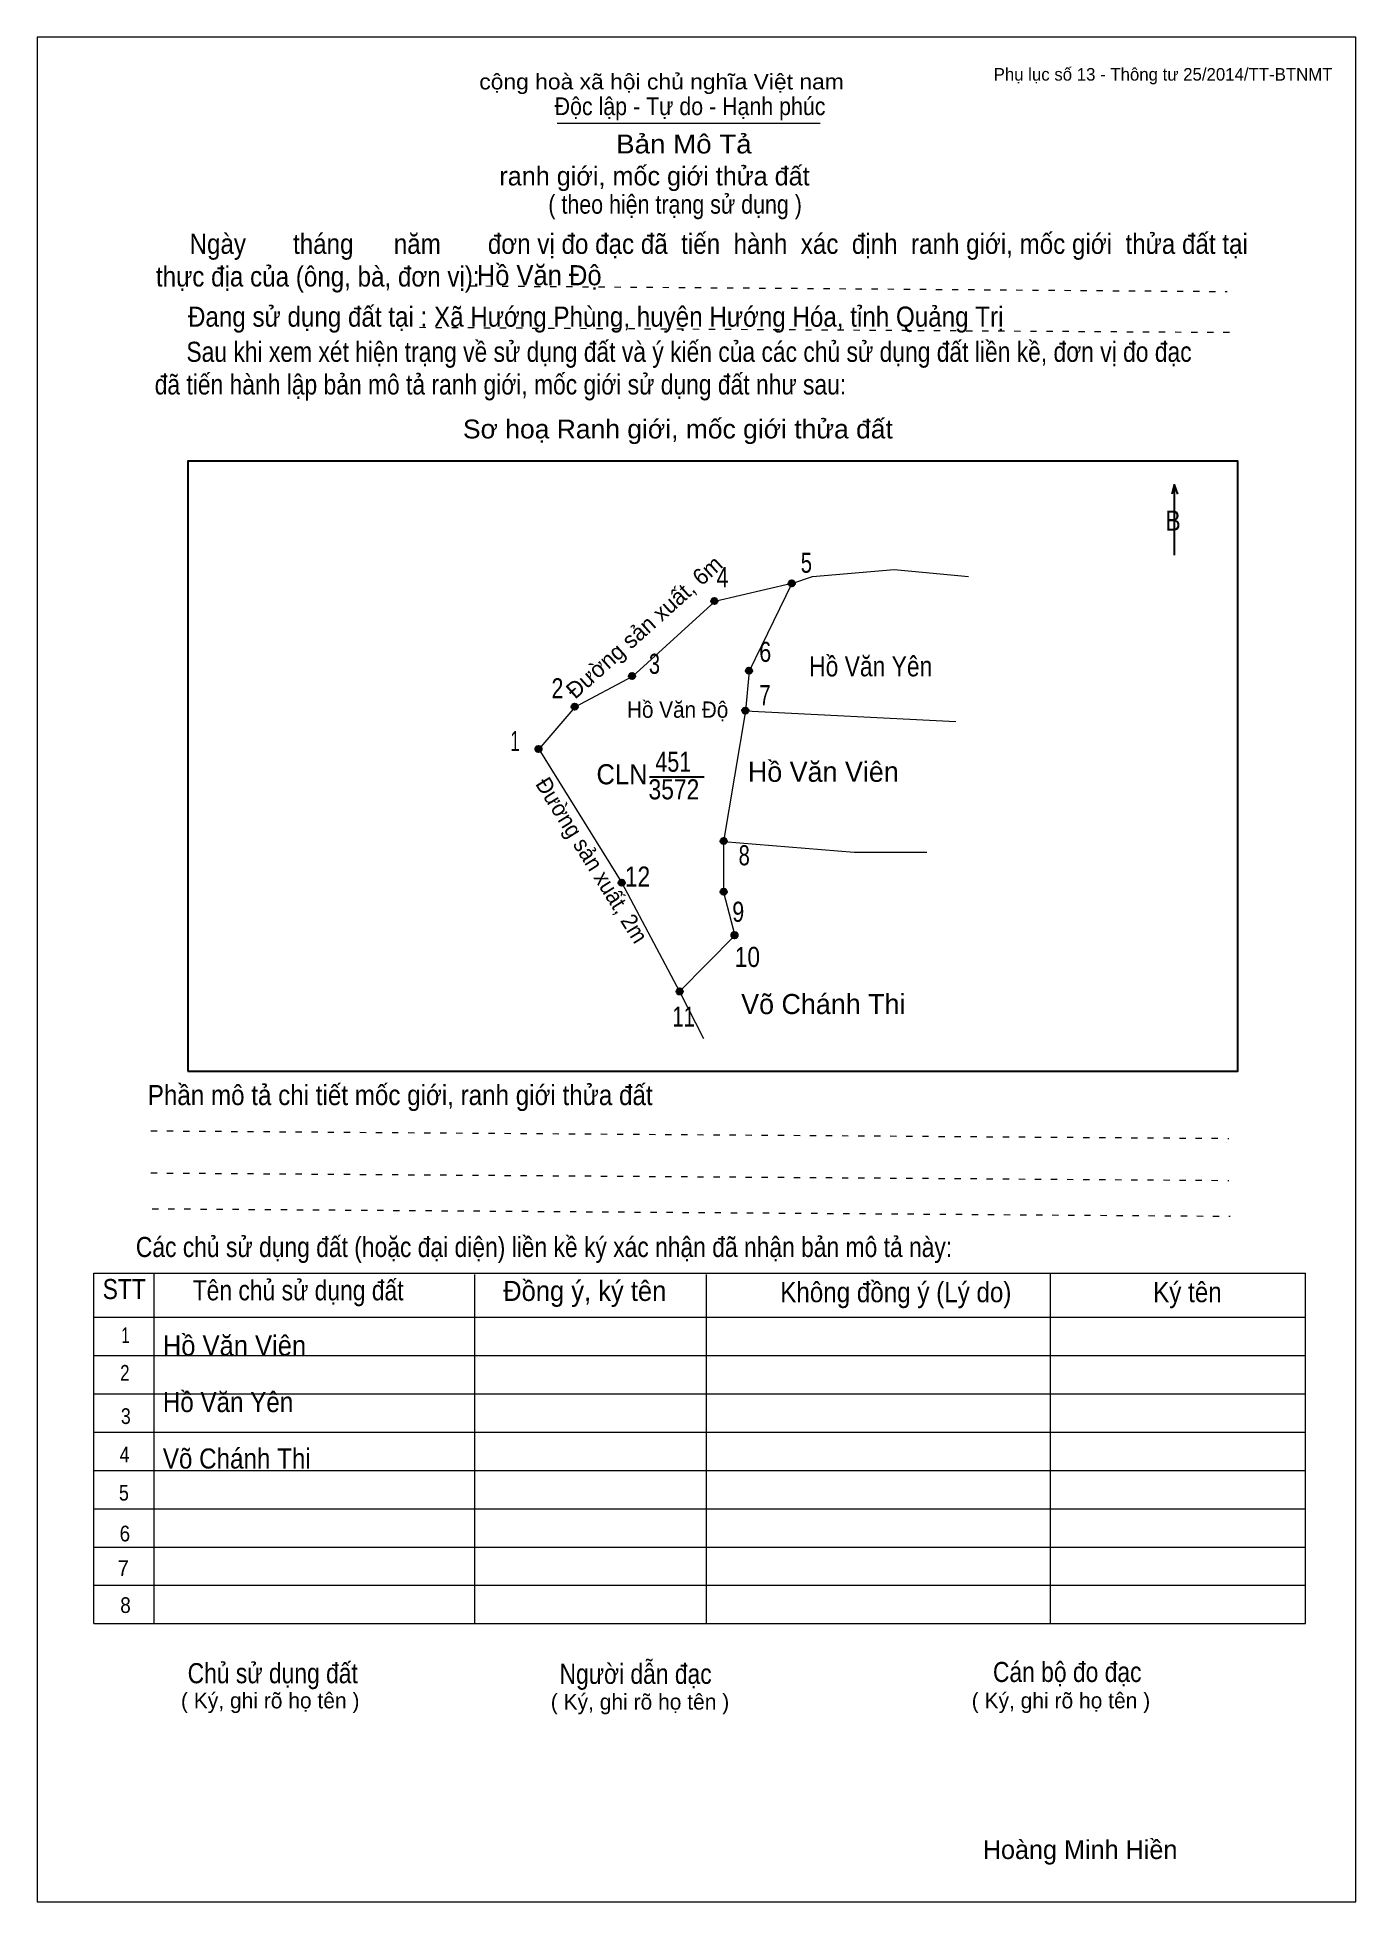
# Model space of a CAD drawing. Header units: centimetres. Extents: x 0 to 21, y 0 to 29.7.
import ezdxf
from ezdxf.enums import TextEntityAlignment as Align

# ---------------------------------------------------------------- set-up
doc = ezdxf.new("R2010")
doc.units = ezdxf.units.CM
doc.header["$LTSCALE"] = 0.13
doc.linetypes.add('DOTTED', pattern=[1.5, 0.3, -1.2])
for name, color, linetype, lineweight in [('1', 7, 'Continuous', 13), ('32', 7, 'Continuous', 25), ('33', 7, 'Continuous', 25), ('61', 7, 'Continuous', 13), ('62', 7, 'Continuous', 13)]:
    doc.layers.add(name, color=color, linetype=linetype, lineweight=lineweight)
for name, color, linetype in [('34', 7, 'Continuous'), ('45', 7, 'Continuous'), ('63', 7, 'Continuous')]:
    doc.layers.add(name, color=color, linetype=linetype)

msp = doc.modelspace()

# ---------------------------------------------------------------- hatches: boundary and pattern name
at = {"layer": '32'}
for points in [[(12.0674, 21, 1), (11.9674, 21, 1)], [(10.8342, 20.7195, 1), (10.7342, 20.7195, 1)], [(11.3859, 19.6087, 1), (11.2859, 19.6087, 1)], [(9.5243, 19.5239, 1), (9.4243, 19.5239, 1)], [(8.6091, 19.0357, 1), (8.5091, 19.0357, 1)], [(11.3282, 18.9739, 1), (11.2282, 18.9739, 1)], [(8.0332, 18.3617, 1), (7.9332, 18.3617, 1)], [(10.982, 16.8965, 1), (10.882, 16.8965, 1)], [(9.3587, 16.2329, 1), (9.2587, 16.2329, 1)], [(10.982, 16.0886, 1), (10.882, 16.0886, 1)], [(11.1551, 15.3962, 1), (11.0551, 15.3962, 1)], [(10.2826, 14.5, 1), (10.1826, 14.5, 1)]]:
    msp.add_hatch(color=256, dxfattribs=at).paths.add_polyline_path(points)

# ---------------------------------------------------------------- linework, layer by layer
at = {"layer": '1'}
msp.add_lwpolyline([(21, 0), (21, 29.7), (0, 29.7), (0, 0)], close=True, dxfattribs=at)
at = {"layer": '32'}
for centre in [(12.0174, 21), (10.7842, 20.7195), (11.3359, 19.6087), (9.4743, 19.5239), (8.5591, 19.0357), (11.2782, 18.9739), (7.9832, 18.3617), (10.932, 16.8965), (9.3087, 16.2329), (10.932, 16.0886), (11.1051, 15.3962), (10.2326, 14.5)]:
    msp.add_circle(centre, 0.05, dxfattribs=at)
at = {"layer": '33'}
msp.add_line((9.75, 17.92), (10.62, 17.92), dxfattribs=at)
at = {"layer": '61'}
for q in [(10.93, 16.89), (14.63, 18.8)]:
    msp.add_line((11.28, 18.97), q, dxfattribs=at)
for points in [[(12.02, 21), (12.35, 21.11), (13.65, 21.22), (14.83, 21.11)], [(12.02, 21), (10.79, 20.71), (9.48, 19.52), (8.56, 19.03), (7.99, 18.36), (9.31, 16.23), (10.23, 14.5)], [(12.02, 21), (11.34, 19.6), (11.28, 18.97)], [(10.93, 16.89), (10.93, 16.08), (11.11, 15.39), (10.23, 14.5), (10.61, 13.75)], [(10.93, 16.89), (13.01, 16.72), (14.17, 16.72)]]:
    msp.add_lwpolyline(points, dxfattribs=at)
at = {"layer": '62'}
for p, q in [((8.28, 28.33), (12.47, 28.33)), ((0.9, 10.01), (20.2, 10.01)), ((0.9, 4.43), (0.9, 10.01)), ((1.86, 4.43), (1.86, 10.01)), ((6.97, 4.43), (6.97, 9.99)), ((10.66, 4.43), (10.66, 9.99)), ((16.14, 4.43), (16.14, 10.01)), ((20.2, 4.43), (20.2, 10.01)), ((0.9, 9.31), (20.2, 9.31)), ((0.9, 8.7), (20.2, 8.7)), ((0.9, 8.09), (20.2, 8.09)), ((0.9, 7.48), (20.2, 7.48)), ((0.9, 6.87), (20.2, 6.87)), ((0.9, 6.26), (20.2, 6.26)), ((0.9, 5.65), (20.2, 5.65)), ((0.9, 5.04), (20.2, 5.04)), ((0.9, 4.43), (20.2, 4.43))]:
    msp.add_line(p, q, dxfattribs=at)
at = {"layer": '62', "linetype": 'DOTTED'}
for p, q in [((6.89, 25.74), (18.95, 25.65)), ((6.09, 25.08), (19.04, 25)), ((1.81, 12.28), (18.98, 12.16)), ((1.81, 11.61), (18.98, 11.49)), ((1.83, 11.04), (19, 10.92))]:
    msp.add_line(p, q, dxfattribs=at)
at = {"layer": '62', "lineweight": 25}
for p, q in [((18.11, 22.58), (18.11, 21.45)), ((18.11, 22.57), (18.07, 22.42)), ((18.11, 22.57), (18.16, 22.42))]:
    msp.add_line(p, q, dxfattribs=at)
msp.add_lwpolyline([(2.4, 13.23), (19.12, 13.23), (19.12, 22.95), (2.4, 22.95)], close=True, dxfattribs=at)

# ---------------------------------------------------------------- texts
at = {"layer": '32'}
for s, width, p in [('5', 0.75, (12.25, 21.17)), ('4', 0.8, (10.915, 20.94)), ('6', 0.8, (11.595, 19.75)), ('3', 0.75, (9.83, 19.56)), ('2', 0.8, (8.285, 19.17)), ('7', 0.75, (11.59, 19.06)), ('1', 0.65, (7.61, 18.33)), ('8', 0.75, (11.26, 16.51)), ('12', 0.85, (9.56, 16.17)), ('9', 0.8, (11.165, 15.61)), ('10', 0.85, (11.31, 14.89)), ('11', 0.75, (10.295, 13.94))]:
    msp.add_text(s, height=0.32, dxfattribs=dict(at, width=width)).set_placement(p, align=Align.CENTER)
at = {"layer": '33'}
for s, width, p in [('Hồ Văn Yên', 0.85, (13.275, 19.52)), ('451', 0.8, (10.13, 18)), ('3572', 0.85, (10.14, 17.56))]:
    msp.add_text(s, height=0.32, dxfattribs=dict(at, width=width)).set_placement(p, align=Align.CENTER)
at = {"layer": '33', "width": 0.95}
msp.add_text('CLN', height=0.32, dxfattribs=at).set_placement((9.72, 17.8), align=Align.RIGHT)
at = {"layer": '33'}
for s, p in [('Hồ Văn Viên', (12.52, 17.84)), ('Võ Chánh Thi', (12.52, 14.14))]:
    msp.add_text(s, height=0.32, dxfattribs=at).set_placement(p, align=Align.CENTER)
at = {"layer": '34'}
for s, width, p in [('Hồ Văn Độ', 0.95, (7, 25.75)), ('Hồ Văn Viên', 0.95, (2, 8.7)), ('Hồ Văn Yên', 0.9, (2, 7.8)), ('Võ Chánh Thi', 0.9, (2, 6.9))]:
    msp.add_text(s, height=0.32, dxfattribs=dict(at, width=width)).set_placement(p)
at = {"layer": '45'}
msp.add_text('Đường sản xuất, 6m', height=0.26, rotation=41.862, dxfattribs=at).set_placement((9.7533, 20.2086), align=Align.CENTER)
at = {"layer": '45', "width": 0.95}
msp.add_text('Hồ Văn Độ', height=0.2596, dxfattribs=at).set_placement((10.2, 18.86), align=Align.CENTER)
msp.add_text('Đường sản xuất, 2m', height=0.2596, rotation=301.862, dxfattribs=at).set_placement((8.7223, 16.5235), align=Align.CENTER)
at = {"layer": '62'}
for s, height, width, p in [('cộng hoà xã hội chủ nghĩa Việt nam', 0.2474, 1.1, (7.04, 28.87)), ('Độc lập - Tự do - Hạnh phúc', 0.2828, 0.9, (8.24, 28.46)), ('Bản Mô Tả', 0.3, 1.1, (9.22, 27.85)), ('( theo hiện trạng sử dụng )', 0.3, 0.85, (8.14, 26.89)), ('     Ngày       tháng      năm       đơn vị đo đạc đã  tiến  hành  xác  định  ranh giới, mốc giới  thửa đất tại ', 0.32, 0.9, (1.89, 26.25)), ('thực địa của (ông, bà, đơn vị): ', 0.32, 0.9, (1.89, 25.73)), ('Đang sử dụng đất tại : Xã Hướng Phùng, huyện Hướng Hóa, tỉnh Quảng Trị', 0.32, 0.9, (2.4, 25.09)), ('     Sau khi xem xét hiện trạng về sử dụng đất và ý kiến của các chủ sử dụng đất liền kề, đơn vị đo đạc ', 0.32, 0.85, (1.87, 24.53)), ('đã tiến hành lập bản mô tả ranh giới, mốc giới sử dụng đất như sau:', 0.32, 0.85, (1.87, 24.01)), ('Sơ hoạ Ranh giới, mốc giới thửa đất', 0.3, 1.05, (6.78, 23.31)), ('B', 0.32, 0.85, (17.97, 21.84)), ('Phần mô tả chi tiết mốc giới, ranh giới thửa đất ', 0.32, 0.9, (1.76, 12.69)), ('Các chủ sử dụng đất (hoặc đại diện) liền kề ký xác nhận đã nhận bản mô tả này:', 0.32, 0.85, (1.57, 10.27))]:
    msp.add_text(s, height=height, dxfattribs=dict(at, width=width)).set_placement(p)
msp.add_text('ranh giới, mốc giới thửa đất', height=0.3, dxfattribs=at).set_placement((7.36, 27.34))
for s, height, width, p in [('STT', 0.32, 0.85, (1.385, 9.6)), ('Tên chủ sử dụng đất', 0.32, 0.85, (4.155, 9.58)), ('Đồng ý, ký tên', 0.32, 0.95, (8.72, 9.57)), ('Không đồng ý (Lý do)', 0.32, 0.9, (13.675, 9.55)), ('Ký tên', 0.32, 0.9, (18.32, 9.55)), ('1', 0.25, 0.7, (1.405, 8.9)), ('2', 0.25, 0.8, (1.395, 8.3)), ('3', 0.25, 0.85, (1.41, 7.61)), ('4', 0.25, 0.85, (1.39, 7)), ('5', 0.25, 0.85, (1.38, 6.39)), ('6', 0.25, 0.9, (1.395, 5.74)), ('7', 0.25, 0.95, (1.37, 5.19)), ('8', 0.25, 0.9, (1.405, 4.6)), ('Người dẫn đạc', 0.32, 0.85, (9.53, 3.47)), ('Chủ sử dụng đất', 0.32, 0.85, (3.75, 3.48)), ('Cán bộ đo đạc', 0.32, 0.85, (16.405, 3.5))]:
    msp.add_text(s, height=height, dxfattribs=dict(at, width=width)).set_placement(p, align=Align.CENTER)
for p in [(3.71, 3.08), (9.6, 3.06), (16.305, 3.08)]:
    msp.add_text('( Ký, ghi rõ họ tên )', height=0.25, dxfattribs=at).set_placement(p, align=Align.CENTER)
at = {"layer": '63'}
msp.add_text('Phụ lục số 13 - Thông tư 25/2014/TT-BTNMT', height=0.2, dxfattribs=at).set_placement((20.63, 29.01), align=Align.RIGHT)
msp.add_text('Hoàng Minh Hiền', height=0.3, dxfattribs=at).set_placement((16.61, 0.68), align=Align.CENTER)

doc.saveas('drawing.dxf')
